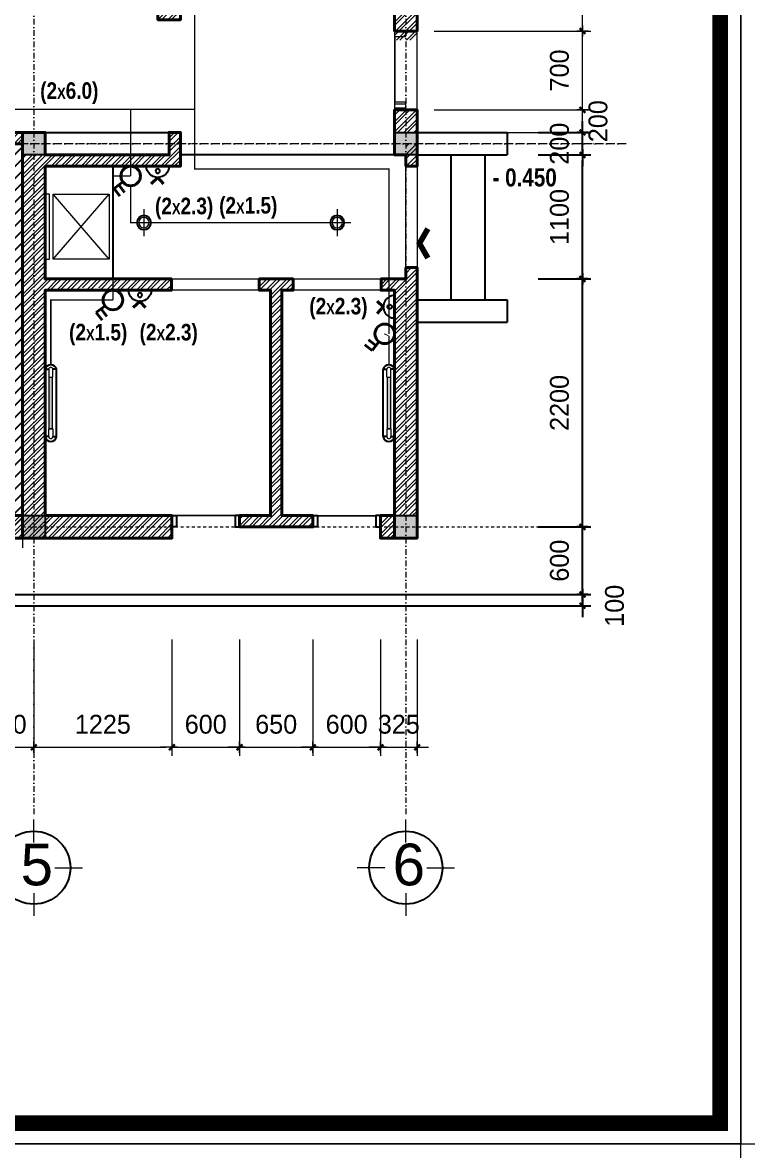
# Model space of a CAD drawing. Header units: millimetres. Extents: x 615730 to 2792744, y 139412 to 597571.
# Drawn here: x 1281942 to 1288373, y 255942 to 265949 of the extents above; entities that cross this region are included whole.
import ezdxf
from ezdxf.enums import TextEntityAlignment as Align

# ---------------------------------------------------------------- set-up
doc = ezdxf.new("R2010")
doc.units = ezdxf.units.MM
doc.header["$MEASUREMENT"] = 0
doc.header["$PDMODE"] = 34
for name, pattern in [('DASHDOT', [1, 0.5, -0.25, 0, -0.25]), ('HIDDEN2', [0.1875, 0.125, -0.0625]), ('HIDDENX2', [0.75, 0.5, -0.25])]:
    doc.linetypes.add(name, pattern=pattern)
doc.layers.get('0').update_dxf_attribs({"lineweight": 5})
for name, color, linetype, lineweight in [('0.1(9)', 9, 'Continuous', 13), ('AN_CUA', 51, 'Continuous', 15), ('HATCH', 42, 'Continuous', 5), ('KITCHEN', 4, 'Continuous', 20), ('net dut', 6, 'DASHDOT', 40), ('NETNGOAITUONG', 1, 'Continuous', 40), ('NetNho', 250, 'Continuous', 13), ('NTHAY1', 61, 'Continuous', 25), ('thay', 7, 'Continuous', 15), ('TIM TRUC', 149, 'DASHDOT', 9), ('VATDUNG', 33, 'Continuous', 13), ('VLIEU', 250, 'Continuous', 9)]:
    doc.layers.add(name, color=color, linetype=linetype, lineweight=lineweight)
for name, color, linetype in [('0TEXT', 7, 'Continuous'), ('CUA', 132, 'Continuous'), ('DEN', 7, 'Continuous'), ('H', 252, 'Continuous'), ('HACH', 250, 'Continuous'), ('NET MANH', 252, 'Continuous'), ('netthay', 3, 'Continuous'), ('TEXT', 2, 'Continuous'), ('VL', 155, 'Continuous')]:
    doc.layers.add(name, color=color, linetype=linetype)
doc.styles.add('H280', font='', dxfattribs={"height": 200})
doc.styles.add('KT OZON', font='', dxfattribs={"height": 200})
doc.styles.get("Standard").update_dxf_attribs({"font": ''})
doc.styles.add('VNI-AVO', font='vni-roms.shx')
doc.styles.get('H280').set_extended_font_data('VNI-Avo')
doc.styles.get('KT OZON').set_extended_font_data('VNI-Helve')
doc.styles.get('Standard').set_extended_font_data('VNI-Avo')
doc.dimstyles.new('1-50b', dxfattribs={"dimtxt": 167, "dimasz": 50, "dimexe": 75, "dimexo": 150, "dimgap": 120, "dimtad": 1, "dimdec": 0, "dimzin": 12, "dimtxsty": 'VNI-AVO', "dimblk": ']', "dimcen": 0, "dimdle": 50, "dimclrd": 252, "dimclre": 252, "dimclrt": 2, "dimadec": 0, "dimazin": 0, "dimtfac": 1, "dimtdec": 0, "dimtix": 1, "dimtmove": 2, "dimatfit": 0, "dimldrblk": 'OPEN90', "dimfxl": 1, "dimlwd": -1, "dimlwe": -1, "dimarcsym": 0})
pattern_1 = [(45, (600767.4207138298, -28937.11773542064), (-44.19417382415921, 44.19417382415922), []), (45, (600767.4207138298, -28905.86773542064), (-44.19417382415921, 44.19417382415922), [])]

# ---------------------------------------------------------------- blocks, each defined once
blk = doc.blocks.new('TRUC 1')
at = {"ltscale": 50}
blk.add_circle((0, -9525), 8572.5, dxfattribs=at)
at = {"layer": '0.1(9)', "ltscale": 50}
for p, q in [((0, -3572.449091676297), (0, 1781.628722136456)), ((-4942.350062641245, -9525), (-11426.90153592487, -9525)), ((4942.350062638288, -9525), (11426.90153592192, -9525)), ((0, -15477.5509083237), (0, -20831.62872213645))]:
    blk.add_line(p, q, dxfattribs=at)
at = {"layer": 'TEXT', "ltscale": 50, "style": 'H280'}
blk.add_attdef('1', text='', height=10477.5, dxfattribs=at).set_placement((-214.3125, -4891.621226299542), align=Align.CENTER)
blk = doc.blocks.new(']')
for p, q in [((1, 0), (-1, 0)), ((0, 1), (0, -1))]:
    blk.add_line(p, q)
at = {"color": 9, "const_width": 0.4}
blk.add_lwpolyline([(-0.5091168824583292, -0.5091168824583292), (0.5091168824583292, 0.5091168824583292)], dxfattribs=at)
blk = doc.blocks.new('*D2650')
at = {"layer": 'DEFPOINTS', "color": 0, "ltscale": 10, "transparency": 16777216}
for p in [(1286365.596870166, 260874.4517154529), (1286908.931885099, 260874.4517154529), (1286365.596870166, 260774.4517154529)]:
    blk.add_point(p, dxfattribs=at)
at = {"layer": 'VL', "color": 252, "ltscale": 10, "transparency": 16777216}
for p, q in [((1286908.931885099, 260924.4517154529), (1286908.931885099, 260974.4517154529)), ((1286515.596870166, 260874.4517154529), (1286983.931885099, 260874.4517154529)), ((1286908.931885099, 260774.4517154529), (1286908.931885099, 260874.4517154529)), ((1286515.596870166, 260774.4517154529), (1286983.931885099, 260774.4517154529)), ((1286908.931885099, 260724.4517154529), (1286908.931885099, 260674.4517154529))]:
    blk.add_line(p, q, dxfattribs=at)
at = {"layer": 'VL', "color": 252, "ltscale": 10, "transparency": 16777216, "xscale": 50, "yscale": 50, "zscale": 50}
for p, rotation in [((1286908.931885099, 260874.4517154529), 270), ((1286908.931885099, 260774.4517154529), 90)]:
    blk.add_blockref(']', p, dxfattribs=dict(at, rotation=rotation))
at = {"layer": 'VL', "color": 2, "ltscale": 10, "transparency": 16777216, "insert": (1287193.977546078, 260774.4517154529), "char_height": 167, "attachment_point": 5, "rotation": 90, "style": 'VNI-AVO'}
blk.add_mtext('100', dxfattribs=at)
blk = doc.blocks.new('_Open90')
at = {"color": 0, "linetype": 'ByBlock', "lineweight": -2}
for p, q in [((0, 0), (-1, 0)), ((-0.5, 0.5), (0, 0)), ((0, 0), (-0.5, -0.5))]:
    blk.add_line(p, q, dxfattribs=at)
blk = doc.blocks.new('*D2651')
at = {"layer": 'DEFPOINTS', "color": 0, "ltscale": 10, "transparency": 16777216}
for p in [(1286365.596870166, 261474.4517284107), (1286908.931885099, 261474.4517284107), (1286365.596870166, 260874.4517154529)]:
    blk.add_point(p, dxfattribs=at)
at = {"layer": 'VL', "color": 252, "ltscale": 10, "transparency": 16777216}
for p, q in [((1286908.931885099, 261524.4517284107), (1286908.931885099, 261574.4517284107)), ((1286515.596870166, 261474.4517284107), (1286983.931885099, 261474.4517284107)), ((1286908.931885099, 260874.4517154529), (1286908.931885099, 261474.4517284107)), ((1286515.596870166, 260874.4517154529), (1286983.931885099, 260874.4517154529)), ((1286908.931885099, 260824.4517154529), (1286908.931885099, 260774.4517154529))]:
    blk.add_line(p, q, dxfattribs=at)
at = {"layer": 'VL', "color": 252, "ltscale": 10, "transparency": 16777216, "xscale": 50, "yscale": 50, "zscale": 50}
for p, rotation in [((1286908.931885099, 261474.4517284107), 270), ((1286908.931885099, 260874.4517154529), 90)]:
    blk.add_blockref(']', p, dxfattribs=dict(at, rotation=rotation))
at = {"layer": 'VL', "color": 2, "ltscale": 10, "transparency": 16777216, "insert": (1286705.431885099, 261174.451721932), "char_height": 167, "attachment_point": 5, "rotation": 90, "style": 'VNI-AVO'}
blk.add_mtext('600', dxfattribs=at)
blk = doc.blocks.new('*D2652')
at = {"layer": 'DEFPOINTS', "color": 0, "ltscale": 10, "transparency": 16777216}
for p in [(1286365.596870166, 263674.4538012741), (1286908.931885099, 263674.4538012741), (1286365.596870166, 261474.4517284107)]:
    blk.add_point(p, dxfattribs=at)
at = {"layer": 'VL', "color": 252, "ltscale": 10, "transparency": 16777216}
for p, q in [((1286515.596870166, 263674.4538012741), (1286983.931885099, 263674.4538012741)), ((1286908.931885099, 261524.4517284107), (1286908.931885099, 263624.4538012741)), ((1286515.596870166, 261474.4517284107), (1286983.931885099, 261474.4517284107))]:
    blk.add_line(p, q, dxfattribs=at)
at = {"layer": 'VL', "color": 252, "ltscale": 10, "transparency": 16777216, "xscale": 50, "yscale": 50, "zscale": 50}
for p, rotation in [((1286908.931885099, 263674.4538012741), 90), ((1286908.931885099, 261474.4517284107), 270)]:
    blk.add_blockref(']', p, dxfattribs=dict(at, rotation=rotation))
at = {"layer": 'VL', "color": 2, "ltscale": 10, "transparency": 16777216, "insert": (1286705.431885099, 262574.4527648427), "char_height": 167, "attachment_point": 5, "rotation": 90, "style": 'VNI-AVO'}
blk.add_mtext('2200', dxfattribs=at)
blk = doc.blocks.new('*D2653')
at = {"layer": 'DEFPOINTS', "color": 0, "ltscale": 10, "transparency": 16777216}
for p in [(1286365.596870166, 264774.4576133572), (1286908.931885099, 264774.4576133572), (1286365.596870166, 263674.4538012741)]:
    blk.add_point(p, dxfattribs=at)
at = {"layer": 'VL', "color": 252, "ltscale": 10, "transparency": 16777216}
for p, q in [((1286515.596870166, 264774.4576133572), (1286983.931885099, 264774.4576133572)), ((1286908.931885099, 263724.4538012741), (1286908.931885099, 264724.4576133572)), ((1286515.596870166, 263674.4538012741), (1286983.931885099, 263674.4538012741))]:
    blk.add_line(p, q, dxfattribs=at)
at = {"layer": 'VL', "color": 252, "ltscale": 10, "transparency": 16777216, "xscale": 50, "yscale": 50, "zscale": 50}
for p, rotation in [((1286908.931885099, 264774.4576133572), 90), ((1286908.931885099, 263674.4538012741), 270)]:
    blk.add_blockref(']', p, dxfattribs=dict(at, rotation=rotation))
at = {"layer": 'VL', "color": 2, "ltscale": 10, "transparency": 16777216, "insert": (1286705.431885099, 264224.4557073159), "char_height": 167, "attachment_point": 5, "rotation": 90, "style": 'VNI-AVO'}
blk.add_mtext('1100', dxfattribs=at)
blk = doc.blocks.new('*D2654')
at = {"layer": 'DEFPOINTS', "color": 0, "ltscale": 10, "transparency": 16777216}
for p in [(1286365.596870166, 264974.4590068014), (1286908.931885099, 264974.4590068014), (1286365.596870166, 264774.4576133572)]:
    blk.add_point(p, dxfattribs=at)
at = {"layer": 'VL', "color": 252, "ltscale": 10, "transparency": 16777216}
for p, q in [((1286908.931885099, 265024.4590068014), (1286908.931885099, 265074.4590068014)), ((1286515.596870166, 264974.4590068014), (1286983.931885099, 264974.4590068014)), ((1286908.931885099, 264774.4576133572), (1286908.931885099, 264974.4590068014)), ((1286515.596870166, 264774.4576133572), (1286983.931885099, 264774.4576133572)), ((1286908.931885099, 264724.4576133572), (1286908.931885099, 264674.4576133572))]:
    blk.add_line(p, q, dxfattribs=at)
at = {"layer": 'VL', "color": 252, "ltscale": 10, "transparency": 16777216, "xscale": 50, "yscale": 50, "zscale": 50}
for p, rotation in [((1286908.931885099, 264974.4590068014), 270), ((1286908.931885099, 264774.4576133572), 90)]:
    blk.add_blockref(']', p, dxfattribs=dict(at, rotation=rotation))
at = {"layer": 'VL', "color": 2, "ltscale": 10, "transparency": 16777216, "insert": (1286705.431885099, 264874.4583100795), "char_height": 167, "attachment_point": 5, "rotation": 90, "style": 'VNI-AVO'}
blk.add_mtext('200', dxfattribs=at)
blk = doc.blocks.new('*D2569')
at = {"layer": 'DEFPOINTS', "color": 0, "ltscale": 10, "transparency": 16777216}
for p in [(1281542.322833295, 260624.4494727748), (1282042.323993164, 260624.4494727748), (1282042.323993164, 259518.6567989746)]:
    blk.add_point(p, dxfattribs=at)
at = {"layer": 'VLIEU', "color": 252, "ltscale": 10, "transparency": 16777216}
for p, q in [((1281542.322833295, 260474.4494727748), (1281542.322833295, 259443.6567989746)), ((1282042.323993164, 260474.4494727748), (1282042.323993164, 259443.6567989746)), ((1281492.322833295, 259518.6567989746), (1281442.322833295, 259518.6567989746)), ((1281542.322833295, 259518.6567989746), (1282042.323993164, 259518.6567989746)), ((1282092.323993164, 259518.6567989746), (1282142.323993164, 259518.6567989746))]:
    blk.add_line(p, q, dxfattribs=at)
at = {"layer": 'VLIEU', "color": 252, "ltscale": 10, "transparency": 16777216, "xscale": 50, "yscale": 50, "zscale": 50}
blk.add_blockref(']', (1281542.322833295, 259518.6567989746), dxfattribs=at)
at = {"layer": 'VLIEU', "color": 252, "ltscale": 10, "transparency": 16777216, "xscale": 50, "yscale": 50, "zscale": 50, "rotation": 180}
blk.add_blockref(']', (1282042.323993164, 259518.6567989746), dxfattribs=at)
at = {"layer": 'VLIEU', "color": 2, "ltscale": 10, "transparency": 16777216, "insert": (1281792.323413229, 259722.1567989746), "char_height": 167, "attachment_point": 5, "style": 'VNI-AVO'}
blk.add_mtext('500', dxfattribs=at)
blk = doc.blocks.new('*D2570')
at = {"layer": 'DEFPOINTS', "color": 0, "ltscale": 10, "transparency": 16777216}
for p in [(1282042.323993164, 260624.4494727748), (1283267.324620513, 260624.4494727748), (1283267.324620513, 259518.6567989746)]:
    blk.add_point(p, dxfattribs=at)
at = {"layer": 'VLIEU', "color": 252, "ltscale": 10, "transparency": 16777216}
for p, q in [((1282042.323993164, 260474.4494727748), (1282042.323993164, 259443.6567989746)), ((1283267.324620513, 260474.4494727748), (1283267.324620513, 259443.6567989746)), ((1282092.323993164, 259518.6567989746), (1283217.324620513, 259518.6567989746))]:
    blk.add_line(p, q, dxfattribs=at)
at = {"layer": 'VLIEU', "color": 252, "ltscale": 10, "transparency": 16777216, "xscale": 50, "yscale": 50, "zscale": 50, "rotation": 180}
blk.add_blockref(']', (1282042.323993164, 259518.6567989746), dxfattribs=at)
at = {"layer": 'VLIEU', "color": 252, "ltscale": 10, "transparency": 16777216, "xscale": 50, "yscale": 50, "zscale": 50}
blk.add_blockref(']', (1283267.324620513, 259518.6567989746), dxfattribs=at)
at = {"layer": 'VLIEU', "color": 2, "ltscale": 10, "transparency": 16777216, "insert": (1282654.824306838, 259722.1567989746), "char_height": 167, "attachment_point": 5, "style": 'VNI-AVO'}
blk.add_mtext('1225', dxfattribs=at)
blk = doc.blocks.new('*D2571')
at = {"layer": 'DEFPOINTS', "color": 0, "ltscale": 10, "transparency": 16777216}
for p in [(1283267.324620513, 260624.4494727748), (1283867.32333779, 260624.4494727748), (1283867.32333779, 259518.6567989746)]:
    blk.add_point(p, dxfattribs=at)
at = {"layer": 'VLIEU', "color": 252, "ltscale": 10, "transparency": 16777216}
for p, q in [((1283267.324620513, 260474.4494727748), (1283267.324620513, 259443.6567989746)), ((1283867.32333779, 260474.4494727748), (1283867.32333779, 259443.6567989746)), ((1283217.324620513, 259518.6567989746), (1283167.324620513, 259518.6567989746)), ((1283267.324620513, 259518.6567989746), (1283867.32333779, 259518.6567989746)), ((1283917.32333779, 259518.6567989746), (1283967.32333779, 259518.6567989746))]:
    blk.add_line(p, q, dxfattribs=at)
at = {"layer": 'VLIEU', "color": 252, "ltscale": 10, "transparency": 16777216, "xscale": 50, "yscale": 50, "zscale": 50}
blk.add_blockref(']', (1283267.324620513, 259518.6567989746), dxfattribs=at)
at = {"layer": 'VLIEU', "color": 252, "ltscale": 10, "transparency": 16777216, "xscale": 50, "yscale": 50, "zscale": 50, "rotation": 180}
blk.add_blockref(']', (1283867.32333779, 259518.6567989746), dxfattribs=at)
at = {"layer": 'VLIEU', "color": 2, "ltscale": 10, "transparency": 16777216, "insert": (1283567.323979151, 259722.1567989746), "char_height": 167, "attachment_point": 5, "style": 'VNI-AVO'}
blk.add_mtext('600', dxfattribs=at)
blk = doc.blocks.new('*D2572')
at = {"layer": 'DEFPOINTS', "color": 0, "ltscale": 10, "transparency": 16777216}
for p in [(1283867.32333779, 260624.4494727748), (1284517.324467141, 260624.4494727748), (1284517.324467141, 259518.6567989746)]:
    blk.add_point(p, dxfattribs=at)
at = {"layer": 'VLIEU', "color": 252, "ltscale": 10, "transparency": 16777216}
for p, q in [((1283867.32333779, 260474.4494727748), (1283867.32333779, 259443.6567989746)), ((1284517.324467141, 260474.4494727748), (1284517.324467141, 259443.6567989746)), ((1283817.32333779, 259518.6567989746), (1283767.32333779, 259518.6567989746)), ((1283867.32333779, 259518.6567989746), (1284517.324467141, 259518.6567989746)), ((1284567.324467141, 259518.6567989746), (1284617.324467141, 259518.6567989746))]:
    blk.add_line(p, q, dxfattribs=at)
at = {"layer": 'VLIEU', "color": 252, "ltscale": 10, "transparency": 16777216, "xscale": 50, "yscale": 50, "zscale": 50}
blk.add_blockref(']', (1283867.32333779, 259518.6567989746), dxfattribs=at)
at = {"layer": 'VLIEU', "color": 252, "ltscale": 10, "transparency": 16777216, "xscale": 50, "yscale": 50, "zscale": 50, "rotation": 180}
blk.add_blockref(']', (1284517.324467141, 259518.6567989746), dxfattribs=at)
at = {"layer": 'VLIEU', "color": 2, "ltscale": 10, "transparency": 16777216, "insert": (1284192.323902465, 259722.1567989746), "char_height": 167, "attachment_point": 5, "style": 'VNI-AVO'}
blk.add_mtext('650', dxfattribs=at)
blk = doc.blocks.new('*D2573')
at = {"layer": 'DEFPOINTS', "color": 0, "ltscale": 10, "transparency": 16777216}
for p in [(1284517.324467141, 260624.4494727748), (1285117.324467141, 260624.4494727748), (1285117.324467141, 259518.6567989746)]:
    blk.add_point(p, dxfattribs=at)
at = {"layer": 'VLIEU', "color": 252, "ltscale": 10, "transparency": 16777216}
for p, q in [((1284517.324467141, 260474.4494727748), (1284517.324467141, 259443.6567989746)), ((1285117.324467141, 260474.4494727748), (1285117.324467141, 259443.6567989746)), ((1284467.324467141, 259518.6567989746), (1284417.324467141, 259518.6567989746)), ((1284517.324467141, 259518.6567989746), (1285117.324467141, 259518.6567989746)), ((1285167.324467141, 259518.6567989746), (1285217.324467141, 259518.6567989746))]:
    blk.add_line(p, q, dxfattribs=at)
at = {"layer": 'VLIEU', "color": 252, "ltscale": 10, "transparency": 16777216, "xscale": 50, "yscale": 50, "zscale": 50}
blk.add_blockref(']', (1284517.324467141, 259518.6567989746), dxfattribs=at)
at = {"layer": 'VLIEU', "color": 252, "ltscale": 10, "transparency": 16777216, "xscale": 50, "yscale": 50, "zscale": 50, "rotation": 180}
blk.add_blockref(']', (1285117.324467141, 259518.6567989746), dxfattribs=at)
at = {"layer": 'VLIEU', "color": 2, "ltscale": 10, "transparency": 16777216, "insert": (1284817.324467141, 259722.1567989746), "char_height": 167, "attachment_point": 5, "style": 'VNI-AVO'}
blk.add_mtext('600', dxfattribs=at)
blk = doc.blocks.new('*D2574')
at = {"layer": 'DEFPOINTS', "color": 0, "ltscale": 10, "transparency": 16777216}
for p in [(1285117.324467141, 260624.4494727748), (1285442.32432769, 260624.4494727748), (1285442.32432769, 259518.6567989746)]:
    blk.add_point(p, dxfattribs=at)
at = {"layer": 'VLIEU', "color": 252, "ltscale": 10, "transparency": 16777216}
for p, q in [((1285117.324467141, 260474.4494727748), (1285117.324467141, 259443.6567989746)), ((1285442.32432769, 260474.4494727748), (1285442.32432769, 259443.6567989746)), ((1285067.324467141, 259518.6567989746), (1285017.324467141, 259518.6567989746)), ((1285117.324467141, 259518.6567989746), (1285442.32432769, 259518.6567989746)), ((1285492.32432769, 259518.6567989746), (1285542.32432769, 259518.6567989746))]:
    blk.add_line(p, q, dxfattribs=at)
at = {"layer": 'VLIEU', "color": 252, "ltscale": 10, "transparency": 16777216, "xscale": 50, "yscale": 50, "zscale": 50}
blk.add_blockref(']', (1285117.324467141, 259518.6567989746), dxfattribs=at)
at = {"layer": 'VLIEU', "color": 252, "ltscale": 10, "transparency": 16777216, "xscale": 50, "yscale": 50, "zscale": 50, "rotation": 180}
blk.add_blockref(']', (1285442.32432769, 259518.6567989746), dxfattribs=at)
at = {"layer": 'VLIEU', "color": 2, "ltscale": 10, "transparency": 16777216, "insert": (1285279.824397415, 259722.1567989746), "char_height": 167, "attachment_point": 5, "style": 'VNI-AVO'}
blk.add_mtext('325', dxfattribs=at)
blk = doc.blocks.new('*D2575')
at = {"layer": 'DEFPOINTS', "color": 0, "ltscale": 10, "transparency": 16777216}
for p in [(1285442.325109072, 265174.1102556797), (1286908.931885099, 265174.1102556797), (1285442.325109073, 264974.4590068014)]:
    blk.add_point(p, dxfattribs=at)
at = {"layer": 'VLIEU', "color": 252, "ltscale": 10, "transparency": 16777216}
for p, q in [((1286908.931885099, 265224.1102556797), (1286908.931885099, 265274.1102556797)), ((1285592.325109072, 265174.1102556797), (1286983.931885099, 265174.1102556797)), ((1286908.931885099, 264974.4590068014), (1286908.931885099, 265174.1102556797)), ((1285592.325109073, 264974.4590068014), (1286983.931885099, 264974.4590068014)), ((1286908.931885099, 264924.4590068014), (1286908.931885099, 264874.4590068014))]:
    blk.add_line(p, q, dxfattribs=at)
at = {"layer": 'VLIEU', "color": 252, "ltscale": 10, "transparency": 16777216, "xscale": 50, "yscale": 50, "zscale": 50}
for p, rotation in [((1286908.931885099, 265174.1102556797), 270), ((1286908.931885099, 264974.4590068014), 90)]:
    blk.add_blockref(']', p, dxfattribs=dict(at, rotation=rotation))
at = {"layer": 'VLIEU', "color": 2, "ltscale": 10, "transparency": 16777216, "insert": (1287047.51865028, 265074.2846312406), "char_height": 167, "attachment_point": 5, "rotation": 90, "style": 'VNI-AVO'}
blk.add_mtext('200', dxfattribs=at)
blk = doc.blocks.new('*D2576')
at = {"layer": 'DEFPOINTS', "color": 0, "ltscale": 10, "transparency": 16777216}
for p in [(1285442.325116074, 265874.1110165652), (1286908.931885099, 265874.1110165652), (1285442.325109072, 265174.1102556797)]:
    blk.add_point(p, dxfattribs=at)
at = {"layer": 'VLIEU', "color": 252, "ltscale": 10, "transparency": 16777216}
for p, q in [((1285592.325116074, 265874.1110165652), (1286983.931885099, 265874.1110165652)), ((1286908.931885099, 265224.1102556797), (1286908.931885099, 265824.1110165652)), ((1285592.325109072, 265174.1102556797), (1286983.931885099, 265174.1102556797))]:
    blk.add_line(p, q, dxfattribs=at)
at = {"layer": 'VLIEU', "color": 252, "ltscale": 10, "transparency": 16777216, "xscale": 50, "yscale": 50, "zscale": 50}
for p, rotation in [((1286908.931885099, 265874.1110165652), 90), ((1286908.931885099, 265174.1102556797), 270)]:
    blk.add_blockref(']', p, dxfattribs=dict(at, rotation=rotation))
at = {"layer": 'VLIEU', "color": 2, "ltscale": 10, "transparency": 16777216, "insert": (1286705.431885099, 265524.1106361227), "char_height": 167, "attachment_point": 5, "rotation": 90, "style": 'VNI-AVO'}
blk.add_mtext('700', dxfattribs=at)
blk = doc.blocks.new('*D2577')
at = {"layer": 'DEFPOINTS', "color": 0, "ltscale": 10, "transparency": 16777216}
for p in [(1285442.325116074, 266674.4571016637), (1286908.931885099, 266674.4571016637), (1285442.325116074, 265874.1110165652)]:
    blk.add_point(p, dxfattribs=at)
at = {"layer": 'VLIEU', "color": 252, "ltscale": 10, "transparency": 16777216}
for p, q in [((1285592.325116074, 266674.4571016637), (1286983.931885099, 266674.4571016637)), ((1286908.931885099, 265924.1110165652), (1286908.931885099, 266624.4571016637)), ((1285592.325116074, 265874.1110165652), (1286983.931885099, 265874.1110165652))]:
    blk.add_line(p, q, dxfattribs=at)
at = {"layer": 'VLIEU', "color": 252, "ltscale": 10, "transparency": 16777216, "xscale": 50, "yscale": 50, "zscale": 50}
for p, rotation in [((1286908.931885099, 266674.4571016637), 90), ((1286908.931885099, 265874.1110165652), 270)]:
    blk.add_blockref(']', p, dxfattribs=dict(at, rotation=rotation))
at = {"layer": 'VLIEU', "color": 2, "ltscale": 10, "transparency": 16777216, "insert": (1286705.431885099, 266274.2840591147), "char_height": 167, "attachment_point": 5, "rotation": 90, "style": 'VNI-AVO'}
blk.add_mtext('800', dxfattribs=at)
blk = doc.blocks.new('DEN')
at = {"layer": 'NetNho', "ltscale": 10}
for points in [[(-66943.95969400182, -95340.650580844), (-66943.95969400182, -95099.75696529853)], [(-66823.51288622897, -95220.20377307126), (-67064.40650177468, -95220.20377307126)]]:
    blk.add_lwpolyline(points, dxfattribs=at)
at = {"layer": 'NetNho', "color": 2, "ltscale": 10}
blk.add_circle((-66943.95969400182, -95221.68945360542), 65.65443551982753, dxfattribs=at)
at = {"layer": 'NetNho', "ltscale": 10}
blk.add_circle((-66943.95969400182, -95221.68945360542), 60, dxfattribs=at)
at = {"layer": 'NetNho', "color": 1, "ltscale": 10}
blk.add_circle((-66943.95969400182, -95221.68945360542), 46.70805743150413, dxfattribs=at)
blk = doc.blocks.new('S-3G')
for p, q in [((0, 2.710970781336059), (0, 1.740377244001124)), ((0, 2.710970781336059), (0.8377340251099668, 2.710970781336059)), ((0, 2.175470648639006), (0.8377340251099668, 2.175470648639006))]:
    blk.add_line(p, q)
blk.add_circle((0, 0.8701886220078308), 0.8701886220017825)
blk = doc.blocks.new('WLH')
at = {"layer": 'DEN'}
blk.add_line((0, -257.6493051444886), (0, 257.6493051444886), dxfattribs=at)
at = {"layer": 'DEN', "color": 1}
blk.add_circle((86.60982068312296, 0.07430058420686692), 38.95939540952531, dxfattribs=at)
at = {"layer": 'DEN'}
blk.add_arc((0, 0), 200, 270, 90, dxfattribs=at)
blk = doc.blocks.new('dfdfdf')
at = {"layer": 'NETNGOAITUONG', "ltscale": 100}
blk.add_lwpolyline([(-110278.1772294897, 93063.85430938976), (-110337.1474368324, 93118.73547242551), (-110387.6772294897, 93063.85430938978)], dxfattribs=at)
at = {"layer": 'NETNGOAITUONG', "ltscale": 100, "xscale": 0.5, "yscale": 0.5, "zscale": 0.5, "rotation": 270}
blk.add_blockref('WLH', (-110337.1474368324, 93218.73547242551), dxfattribs=at)

msp = doc.modelspace()

# ---------------------------------------------------------------- hatches: boundary and pattern name
at = {"layer": 'HACH', "ltscale": 10}
h = msp.add_hatch(dxfattribs=at)
h.set_pattern_fill('ANSI31', color=256, scale=600, style=0)
h.set_pattern_definition([(45, (599203.6724004097, 2341.638385493308), (-53.03300858899106, 53.03300858899107), [])])
h.paths.add_polyline_path([(1279342.493680535, 264074.4517154527), (1281142.322833295, 264074.4517154527), (1281142.322833295, 262274.451715453), (1279342.493680535, 262274.451715453)], flags=16)
h.paths.add_polyline_path([(1278542.493680535, 264874.4517154527), (1281942.322833295, 264874.4517154527), (1281942.322833295, 261474.451715453), (1278542.493680535, 261474.451715453)])
at = {"layer": 'NET MANH'}
h = msp.add_hatch(color=5, dxfattribs=at)
h.set_gradient(color1=(0, 0, 255), one_color=1, tint=1, name='CYLINDER')
h.paths.add_polyline_path([(1282179.775493492, 262803.2541175274), (1282179.775493492, 262345.6541175275), (1282206.175493492, 262345.6541175275), (1282206.175493492, 262803.2541175274)])
h = msp.add_hatch(color=5, dxfattribs=at)
h.set_gradient(color1=(0, 0, 255), one_color=1, tint=1, name='CYLINDER')
h.paths.add_polyline_path([(1285178.47335847, 262803.254146117), (1285178.47335847, 262345.6541461172), (1285204.873358469, 262345.6541461172), (1285204.873358469, 262803.254146117)])
at = {"layer": 'VLIEU', "ltscale": 10}
h = msp.add_hatch(dxfattribs=at)
h.set_pattern_fill('STEEL', color=256, scale=500, style=0)
h.set_pattern_definition(pattern_1)
h.paths.add_polyline_path([(1285442.325016003, 266674.4571016638), (1285242.325016002, 266674.4571016637), (1285242.325039921, 266558.8048697383), (1283241.899776028, 266558.8047451361), (1283241.899776028, 266074.4565508556), (1283142.319854836, 266074.4564080733), (1283142.319854836, 265974.4564080734), (1283341.899776027, 265974.4568711377), (1283341.899776027, 266458.8047492878), (1285242.325011751, 266458.8048250642), (1285242.325109073, 265793.1112660389), (1285342.325109073, 265793.1112660389), (1285442.325169117, 265793.111266039), (1285442.325016003, 266458.8048396342)])
h = msp.add_hatch(dxfattribs=at)
h.set_pattern_fill('STEEL', color=256, scale=500, style=0)
h.set_pattern_definition(pattern_1)
h.paths.add_polyline_path([(1285442.323699527, 265174.1110165656), (1285342.324305762, 265174.1110165656), (1285342.324305762, 264974.4590068015), (1285442.323699527, 264974.4590068014)])
h.paths.add_polyline_path([(1285342.324305762, 265174.1110165656), (1285242.325109073, 265174.1110165656), (1285242.325109073, 264974.4590068015), (1285342.324305762, 264974.4590068015)])
h = msp.add_hatch(dxfattribs=at)
h.set_pattern_fill('STEEL', color=256, scale=500, style=0)
h.set_pattern_definition(pattern_1)
h.paths.add_polyline_path([(1281942.322839754, 264974.457712226), (1279642.489324029, 264974.4579535773), (1279642.489324029, 264874.457852911), (1281942.322839754, 264874.4580482074)])
h.paths.add_polyline_path([(1282142.323943459, 264674.4580465404), (1283341.899776028, 264674.4581166475), (1283341.899776027, 264974.4576912373), (1283241.899776027, 264974.4576912374), (1283241.899776027, 264774.4581105223), (1282142.322839754, 264774.4580465403), (1282142.322839754, 264774.4576154775), (1281942.324111812, 264774.4576154775), (1281942.324540705, 261574.4541719274), (1281542.322819139, 261574.4415132835), (1281542.322833295, 261374.4412865999), (1283267.324620513, 261374.4538087695), (1283267.324620513, 261574.4538087694), (1282342.324391811, 261574.4538087693), (1282142.324364639, 261574.4538087693), (1282142.324092911, 263574.453808766), (1282445.026598096, 263574.453808766, -0.8409896628033793), (1282494.286106495, 263574.453808766), (1282595.026598096, 263574.4538087661, -0.8409896628033793), (1282644.286106495, 263574.4538087661), (1282745.026598096, 263574.4538087661, -0.8409896628033793), (1282794.286106495, 263574.4538087661), (1283262.324543827, 263574.4538087663), (1283262.324543827, 263674.4538087663), (1282142.324569545, 263674.4538256734), (1282142.324459841, 263849.6779680045), (1282142.324056807, 263849.6779680046), (1282142.324056807, 264425.6779680045), (1282142.324099216, 264425.6779680045)])
h = msp.add_hatch(dxfattribs=at)
h.set_pattern_fill('STEEL', color=256, scale=600, style=0)
h.set_pattern_definition([(45, (689185.0232006524, 17222.65215441381), (-53.03300858899106, 53.03300858899107), []), (45, (689185.0232006524, 17260.15215441381), (-53.03300858899106, 53.03300858899107), [])])
h.paths.add_polyline_path([(1285442.324770928, 264874.4522830172), (1285342.324304723, 264874.4522830171), (1285342.324304723, 264674.448717595), (1285442.324770928, 264674.448717595)])
h = msp.add_hatch(dxfattribs=at)
h.set_pattern_fill('STEEL', color=256, scale=500, style=0)
h.set_pattern_definition(pattern_1)
h.paths.add_polyline_path([(1284242.324543827, 262875.4538087667), (1284242.324543827, 263574.4538087664), (1284342.324543827, 263574.4538087664), (1284342.324543827, 263674.4538087663), (1284142.324543827, 263674.4538087663), (1284042.324543827, 263674.4538087663), (1284042.324543827, 263574.453808766), (1284142.324543827, 263574.453808766), (1284142.324543827, 261574.4538087696), (1283867.32333779, 261574.4538087696), (1283867.32333779, 261474.4538102569), (1284517.324467141, 261474.4538118681), (1284517.324467141, 261574.4538087695), (1284242.324543827, 261574.4538087695), (1284242.324543827, 262419.0062647507), (1284241.962625475, 262419.0062647507), (1284241.962625475, 262483.7817501301), (1284242.324543827, 262483.7817501301), (1284242.324543827, 262527.3352575076), (1284241.962625475, 262527.3352575077), (1284241.962625475, 262560.8183025344), (1284230.973306915, 262560.8183025344), (1284230.973306915, 262580.9713126863), (1284241.962625475, 262580.9713126864), (1284241.962625475, 262614.4543577131), (1284242.324543827, 262614.4543577131), (1284242.324543827, 262677.3352575077), (1284241.962625475, 262677.3352575077), (1284241.962625475, 262710.8183025344), (1284230.973306915, 262710.8183025344), (1284230.973306915, 262730.9713126863), (1284241.962625475, 262730.9713126863), (1284241.962625475, 262764.4543577131), (1284242.324543827, 262764.4543577131)])
h.paths.add_polyline_path([(1285442.324304808, 263774.4538256735), (1285342.324304808, 263774.4538256735), (1285342.324305762, 263674.4538012741), (1285122.324543827, 263674.4538087663), (1285122.324543827, 263574.4538069749), (1285242.324306715, 263574.4538052995), (1285242.324325783, 261574.4538186286), (1285442.324325783, 261574.4538186286)])
h = msp.add_hatch(dxfattribs=at)
h.set_pattern_fill('STEEL', color=256, scale=500, style=0)
h.set_pattern_definition(pattern_1)
h.paths.add_polyline_path([(1283267.324620513, 261574.4538087694), (1282681.471333291, 261574.4538087694), (1282681.471333291, 261571.6338293399), (1282661.318323139, 261571.63382934), (1282661.318323139, 261574.4538087694), (1282531.471333291, 261574.4538087693), (1282531.471333291, 261571.6338293399), (1282511.318323139, 261571.63382934), (1282511.318323139, 261574.4538087694), (1282342.324391811, 261574.4538087693), (1282142.322833295, 261574.4538087693), (1282142.322833295, 261374.4456421327), (1283267.324620513, 261374.4538087695)])
h.paths.add_polyline_path([(1281942.322833295, 261574.4541718734), (1281542.322819139, 261574.4415132835), (1281542.322826004, 261477.4489336313), (1281542.322833295, 261477.4489336312), (1281542.322833295, 261374.4412865999), (1281942.322833295, 261374.4441902884)])
h = msp.add_hatch(dxfattribs=at)
h.set_pattern_fill('STEEL', color=256, scale=500, style=0)
h.set_pattern_definition(pattern_1)
h.paths.add_polyline_path([(1285242.323628011, 261574.4538198204), (1285117.324467141, 261574.4538186286), (1285117.324467141, 261374.4538186286), (1285242.323628012, 261374.4538186286)])

# ---------------------------------------------------------------- linework, layer by layer
at = {"layer": 'AN_CUA'}
for p, q in [((1285242.325109073, 265824.1112660389), (1285242.325109073, 265243.1112660391)), ((1285243.325109073, 265824.1112660389), (1285243.325109073, 265243.1112660391))]:
    msp.add_line(p, q, dxfattribs=at)
at = {"layer": 'AN_CUA', "ltscale": 2}
for p, q in [((1283827.322364298, 261574.4642376176), (1283307.32251767, 261574.4538212607)), ((1283827.3223843293, 261573.4642376178), (1283307.3225377013, 261573.4538212609)), ((1284557.326723356, 261574.4642474768), (1285077.326569984, 261574.4538311199)), ((1284557.3267033247, 261573.464247477), (1285077.3265499526, 261573.4538311201))]:
    msp.add_line(p, q, dxfattribs=at)
at = {"layer": 'AN_CUA', "color": 3}
for points in [[(1285342.325109073, 265874.1112660389), (1285242.325109073, 265874.1112660389), (1285242.325109073, 265824.1112660389), (1285342.325109073, 265824.1112660389)], [(1285342.325109073, 265243.1112660391), (1285242.325109073, 265243.1112660391), (1285242.325109073, 265193.1112660391), (1285342.325109073, 265193.1112660391)], [(1285342.325109073, 265224.1112660391), (1285242.325109073, 265224.1112660391), (1285242.325109073, 265174.1112660391), (1285342.325109073, 265174.1112660391)]]:
    msp.add_lwpolyline(points, close=True, dxfattribs=at)
at = {"layer": 'CUA', "color": 3}
for points in [[(1283267.324620513, 261574.4538087694), (1283307.324620513, 261574.4538087694), (1283307.324620513, 261474.4538087694), (1283267.324620513, 261474.4538087694)], [(1283867.32333779, 261574.4642376224), (1283827.32333779, 261574.4642376224), (1283827.32333779, 261474.4642376224), (1283867.32333779, 261474.4642376224)], [(1284517.325749864, 261574.4642474816), (1284557.325749864, 261574.4642474816), (1284557.325749864, 261474.4642474816), (1284517.325749864, 261474.4642474816)], [(1285117.324467141, 261574.4538186286), (1285077.324467141, 261574.4538186286), (1285077.324467141, 261474.4538186286), (1285117.324467141, 261474.4538186286)]]:
    msp.add_lwpolyline(points, close=True, dxfattribs=at)
at = {"layer": 'H', "const_width": 138.24}
msp.add_lwpolyline([(1261127.758095893, 256183.5099824952), (1288130.638095893, 256183.5099824952), (1288130.638095893, 275168.4699824952), (1261127.758095893, 275168.4699824952)], close=True, dxfattribs=at)
at = {"layer": 'HATCH'}
for p, q in [((1285442.325109073, 265174.1110165656), (1285442.325169117, 265874.111266039)), ((1285442.325109073, 265193.1110165656), (1285442.325116074, 265874.1110165652))]:
    msp.add_line(p, q, dxfattribs=at)
at = {"layer": 'KITCHEN'}
for p, q in [((1282175.375493492, 262873.6541175273), (1282175.375493492, 262803.2541175274)), ((1282175.375493492, 262803.2541175274), (1282210.575493492, 262803.2541175274)), ((1282210.575493492, 262803.2541175274), (1282210.575493492, 262873.6541175273)), ((1285174.07335847, 262803.254146117), (1285209.27335847, 262803.254146117)), ((1285174.286665158, 262803.254146117), (1285174.286665158, 262873.6541461169)), ((1285209.27335847, 262803.254146117), (1285209.27335847, 262873.6541461169)), ((1282175.375493492, 262275.2541175274), (1282175.375493492, 262345.6541175273)), ((1282175.375493492, 262345.6541175273), (1282210.575493492, 262345.6541175273)), ((1282210.575493492, 262345.6541175273), (1282210.575493492, 262275.2541175274)), ((1285174.07335847, 262345.6541461169), (1285209.27335847, 262345.6541461169)), ((1285174.286665158, 262345.6541461169), (1285174.286665158, 262275.254146117)), ((1285209.27335847, 262345.6541461169), (1285209.27335847, 262275.254146117))]:
    msp.add_line(p, q, dxfattribs=at)
for points in [[(1282206.175493492, 262803.2541175274), (1282206.175493492, 262345.6541175273), (1282179.775493492, 262345.6541175273), (1282179.775493492, 262803.2541175274)], [(1285204.873358469, 262803.254146117), (1285204.873358469, 262345.6541461169), (1285178.47335847, 262345.6541461169), (1285178.47335847, 262803.254146117)]]:
    msp.add_lwpolyline(points, close=True, dxfattribs=at)
for centre, start, end in [((1282192.975493492, 262873.6541175273), 0, 180), ((1285191.67335847, 262873.6541461169), 0, 180), ((1282192.975493492, 262275.2541175274), 180, 0), ((1285191.67335847, 262275.254146117), 180, 0)]:
    msp.add_arc(centre, 17.6, start, end, dxfattribs=at)
at = {"layer": 'net dut', "linetype": 'HIDDEN2', "ltscale": 400, "const_width": 12.13065270116203}
for points in [[(1282901.073309219, 264587.323813631), (1282901.073309219, 265178.1167019672), (1272986.215779829, 265178.1167019672), (1272986.21577983, 268766.8269347679), (1270257.651039656, 268766.8269347706)], [(1283156.803514673, 266472.3590191025), (1283156.803514673, 266364.7834813719), (1283469.706859882, 266364.7834813719), (1283469.706859882, 265178.1167019672), (1282901.073309219, 265178.1167019672)], [(1285191.673357964, 263187.2449690219), (1285191.673357964, 264650.3944772064), (1283469.706859882, 264650.3944772065), (1283469.706859882, 265178.1167019672)], [(1282743.764505681, 263487.3195123204), (1282743.764505681, 264587.323813631), (1282901.073309219, 264587.323813631)], [(1284733.388042117, 264174.4559490201), (1283019.054045963, 264174.4559490201), (1282901.073309219, 264174.45594902), (1282901.073309219, 264500.0529089974)], [(1282743.764505681, 263487.3195123204), (1282192.975493492, 263487.3195123206), (1282192.975493492, 262911.1515455062)], [(1285191.673357965, 262911.1515740958), (1285191.673357964, 263187.2449690219), (1285151.593898264, 263187.2449690218)]]:
    msp.add_lwpolyline(points, dxfattribs=at)
at = {"layer": 'NET MANH'}
for points in [[(1281942.322839754, 264974.4576154775), (1282142.322839754, 264974.4576154775), (1282142.322839754, 264774.4576154775), (1281942.322839754, 264774.4576154775)], [(1285242.323699527, 264974.4589310416), (1285442.323699527, 264974.4589310416), (1285442.323699527, 264774.4589310416), (1285242.323699527, 264774.4589310416)], [(1281942.322833295, 261574.4539003756), (1282142.322833295, 261574.4539003756), (1282142.322833295, 261374.4539003756), (1281942.322833295, 261374.4539003756)], [(1285242.323628011, 261574.4538186286), (1285442.323628011, 261574.4538186286), (1285442.323628011, 261374.4538186286), (1285242.323628011, 261374.4538186286)]]:
    msp.add_lwpolyline(points, close=True, dxfattribs=at)
for points in [[(1282175.375493492, 262275.2541175274), (1282142.324535713, 262275.2541175274), (1282142.324535712, 262873.6541175273), (1282175.375493492, 262873.6541175273)], [(1282210.575493492, 262275.2541175274), (1282243.626451271, 262275.2541175274), (1282243.626451271, 262873.6541175273), (1282210.575493492, 262873.6541175273)], [(1285174.286665158, 262275.254146117), (1285141.235707378, 262275.254146117), (1285141.235707378, 262873.6541461169), (1285174.286665158, 262873.6541461169)], [(1285209.27335847, 262275.254146117), (1285242.324316249, 262275.254146117), (1285242.324316249, 262873.6541461169), (1285209.27335847, 262873.6541461169)]]:
    msp.add_lwpolyline(points, dxfattribs=at)
for centre, radius, start, end in [((1282192.975493492, 262858.1935582113), 52.9579872948534, 16.97414184005003, 163.0258581599499), ((1285191.67335847, 262858.1935868009), 52.9579872948534, 16.97414184005003, 163.0258581599499), ((1282192.975493492, 262283.9045951116), 51.3843389214032, 189.6918125857008, 350.3081874142992), ((1285191.67335847, 262283.9046237012), 51.3843389214032, 189.6918125857008, 350.3081874142992)]:
    msp.add_arc(centre, radius, start, end, dxfattribs=at)
for points in [[(1281942.322839754, 264774.4576154775), (1282142.322839754, 264774.4576154775), (1281942.322839754, 264974.4576154775), (1282142.322839754, 264974.4576154775)], [(1285242.323699527, 264774.4589310416), (1285442.323699527, 264774.4589310416), (1285242.323699527, 264974.4589310416), (1285442.323699527, 264974.4589310416)], [(1281942.322833295, 261374.4539003756), (1282142.322833295, 261374.4539003756), (1281942.322833295, 261574.4539003756), (1282142.322833295, 261574.4539003756)], [(1285242.323628011, 261374.4538186286), (1285442.323628011, 261374.4538186286), (1285242.323628011, 261574.4538186286), (1285442.323628011, 261574.4538186286)]]:
    msp.add_solid(points, dxfattribs=at)
at = {"layer": 'NETNGOAITUONG'}
for p, q in [((1281942.322839754, 264974.4576154775), (1281942.322839754, 264774.4576154774)), ((1285242.323699527, 264974.4589310416), (1285242.323699527, 264774.4589310415)), ((1282142.324092911, 263574.4537983656), (1282142.324364639, 261574.453821727)), ((1281942.322833295, 261574.4539003756), (1281942.322833295, 261374.4539003755)), ((1283267.324620513, 261574.4538087694), (1283267.324620513, 261474.4538087694)), ((1285242.323628011, 261574.4538186286), (1285242.323628011, 261374.4538186285))]:
    msp.add_line(p, q, dxfattribs=at)
for points in [[(1285442.325016003, 266458.8048396342), (1285442.325169117, 265874.111266039), (1285242.325109073, 265874.1112660389), (1285242.325011751, 266458.8048250642), (1283341.899776027, 266458.8047492878), (1283341.899776027, 265974.4568711377), (1283142.319854836, 265974.4564080734), (1283142.319534554, 266074.4564080728), (1283241.899776028, 266074.4565508556), (1283241.899776028, 266558.8047451361), (1285242.325039921, 266558.8048697383), (1285242.325016002, 266674.4571016637), (1285442.325016002, 266674.4571016637), (1285442.325016003, 266458.8048818943), (1285442.325016003, 266458.8048376908)], [(1285342.324872374, 264674.4481500306), (1285442.324787836, 264674.4481500306), (1285442.324762473, 264974.4589310416), (1285442.325109073, 264974.4589310419), (1285442.325109073, 265174.1110165656), (1285242.324980255, 265174.1110165656), (1285242.324980255, 264774.4589310421), (1285342.324304756, 264774.4576133572), (1285342.324872374, 264674.4481500306)], [(1281542.322833295, 261374.4412865999), (1283267.324620513, 261374.4538087695), (1283267.324620513, 261374.4538087695), (1283267.324620513, 261374.4538087695), (1283267.324620513, 261374.4538087695), (1283267.324620513, 261374.4538087695), (1283267.324620513, 261574.4538087694), (1282342.324391811, 261574.4538087693), (1282142.324510333, 261574.4538087693), (1282142.324561092, 263574.4538087659), (1283262.324543827, 263574.4538087663), (1283262.324543827, 263674.4538087663), (1282142.324569545, 263674.4538256735), (1282142.323943459, 264674.4580465404), (1283341.899776027, 264674.4581166475), (1283341.899776027, 264974.4576912374), (1283241.899776027, 264974.4576912374), (1283241.899776027, 264774.4581105223), (1282142.323929873, 264774.4580465404), (1282142.3239027, 264974.4576912374), (1279642.489324029, 264974.4579535773)], [(1279642.489324029, 264874.457852911), (1281942.324098409, 264874.4580482075), (1281942.324540705, 261574.4541719274), (1281542.322819139, 261574.4415132835)], [(1285342.324304808, 263774.4538256735), (1285442.324304808, 263774.4538256735), (1285442.32432769, 261374.4538186286), (1285117.324467141, 261374.4538186286), (1285117.324467141, 261574.4538186286), (1285242.324325783, 261574.4538198204), (1285242.324306715, 263574.4538052995), (1285122.324543827, 263574.4538069749), (1285122.324543827, 263674.4538087663), (1285342.324305762, 263674.4538012741), (1285342.324304808, 263774.4538247201)], [(1283867.32333779, 261474.4538102568), (1284517.324467141, 261474.453811868), (1284517.324467141, 261574.4538087695), (1284242.324543827, 261574.4538087695), (1284242.324543827, 262875.4538087667), (1284242.324543827, 262875.4538087667), (1284242.324543827, 263574.4538087664), (1284242.324543827, 263574.4538087664), (1284242.324543827, 263574.4538087664), (1284342.324543827, 263574.4538087664), (1284342.324543827, 263674.4538087663), (1284142.324543827, 263674.4538087663), (1284142.324543827, 263674.4538087663), (1284042.324543827, 263674.4538087663), (1284042.324543827, 263574.453808766), (1284142.324543827, 263574.453808766), (1284142.324543827, 261574.4538087695), (1283867.32333779, 261574.4538087695), (1283867.32333779, 261474.4538102568)]]:
    msp.add_lwpolyline(points, dxfattribs=at)
at = {"layer": 'thay', "linetype": 'Continuous'}
for points in [[(1260943.438095893, 255999.1899824952), (1288314.958095893, 255999.1899824952), (1288314.958095893, 275352.7899824951), (1260943.438095893, 275352.7899824951)], [(1288314.958095893, 255999.1899824952), (1315686.478095893, 255999.1899824952), (1315686.478095893, 275352.7899824951), (1288314.958095893, 275352.7899824951)], [(1260943.438095893, 236645.5899824954), (1288314.958095893, 236645.5899824954), (1288314.958095893, 255999.1899824952), (1260943.438095893, 255999.1899824952)]]:
    msp.add_lwpolyline(points, close=True, dxfattribs=at)
at = {"layer": 'TIM TRUC', "ltscale": 100}
for p, q in [((1282042.323993163, 273389.0167944207), (1282042.323993164, 258877.6735774765)), ((1285342.324305761, 273389.0167944207), (1285342.324305762, 258877.6735774765)), ((1287296.542677861, 264874.4517154528), (1274542.505165429, 264874.4517154527))]:
    msp.add_line(p, q, dxfattribs=at)
at = {"layer": 'TIM TRUC', "ltscale": 50}
for p, q in [((1287296.542677861, 264874.4517154528), (1264882.497464638, 264874.4517154525)), ((1281942.324554861, 261474.4517284107), (1286897.277224949, 261474.4517284107))]:
    msp.add_line(p, q, dxfattribs=at)
at = {"layer": 'VATDUNG'}
for p, q in [((1282711.324056807, 263849.6779680045), (1282212.324056807, 264425.6779680045)), ((1282212.324056807, 263849.6779680045), (1282711.324056807, 264425.6779680045))]:
    msp.add_line(p, q, dxfattribs=at)
for points in [[(1282182.324056807, 263849.6779680045), (1282182.324056807, 264425.6779680045), (1282142.324056807, 264425.6779680045), (1282142.324056807, 263849.6779680045)], [(1282212.324056807, 263849.6779680045), (1282212.324056807, 264425.6779680045), (1282711.324056807, 264425.6779680045), (1282711.324056807, 263849.6779680045)]]:
    msp.add_lwpolyline(points, close=True, dxfattribs=at)
at = {"layer": 'VL', "ltscale": 10}
for p, q in [((1282142.3239027, 264974.4576912374), (1283241.899776027, 264974.4576912368)), ((1285442.324668762, 264974.4590068014), (1286242.324668762, 264974.4589562949)), ((1286242.324668762, 264974.4589562949), (1286242.324656135, 264774.4589562949)), ((1285242.324980255, 264774.4589310421), (1283341.899776027, 264774.4589310417)), ((1285442.324656135, 264774.4590068014), (1286242.324656135, 264774.4589562949)), ((1285742.324845695, 264774.4589878615), (1285742.324751984, 263490.1130370087)), ((1286042.324845695, 264774.4589689215), (1286042.324751984, 263490.1130180688)), ((1282742.111859743, 264674.4580815939), (1282742.111844359, 263674.4538164463)), ((1285442.324751984, 263490.1130559487), (1286242.324751984, 263490.1130054421)), ((1286242.324751984, 263490.1130054421), (1286242.324739357, 263290.1130054421)), ((1285442.324739357, 263290.1130559487), (1286242.324739357, 263290.1130054421)), ((1278642.494223207, 260874.445677491), (1286533.271777365, 260874.4517154529)), ((1278642.494223207, 260774.445677491), (1286528.859767747, 260774.4517154529))]:
    msp.add_line(p, q, dxfattribs=at)
at = {"layer": 'VL', "color": 9, "ltscale": 10}
msp.add_lwpolyline([(1285537.821521797, 264119.7677578878, 50, 50, 0), (1285462.821521797, 263989.8639473201, 50, 50, 0), (1285537.821521797, 263859.9601367525, 50, 50, 0), (1285462.821521797, 263989.8639473201, 0, 0, 0), (1286049.304851383, 263989.8639473201, 0, 0, 0)], format="xyseb", dxfattribs=at)
at = {"layer": 'VLIEU', "ltscale": 10}
for p, q in [((1285242.324980255, 264974.2849738038), (1285664.850017041, 264974.2849738038)), ((1281942.322833295, 261374.4412865999, 280.0000000000873), (1281942.322833295, 261289.005118956, 280.0000000000873))]:
    msp.add_line(p, q, dxfattribs=at)
for points in [[(1285342.324305762, 264674.4481500306), (1285442.324304808, 264674.4481500306), (1285442.324304808, 263774.4538256735), (1285342.324305762, 263774.4538256735)], [(1283262.324543827, 263674.4538087663), (1284042.324543827, 263674.4538087663), (1284042.324543827, 263574.453808766), (1283262.324543827, 263574.453808766)], [(1284342.324543827, 263674.4538087663), (1285122.324543827, 263674.4538087663), (1285122.324543827, 263574.4538069749), (1284342.324543827, 263574.4538069749)]]:
    msp.add_lwpolyline(points, close=True, dxfattribs=at)

# ---------------------------------------------------------------- block references
at = {"layer": 'net dut', "xscale": -1, "rotation": 359.9997054881127}
for p in [(1172803.468134278, 171456.2897941219), (1172646.159330741, 170356.2854928114)]:
    msp.add_blockref('dfdfdf', p, dxfattribs=at)
at = {"layer": 'net dut', "rotation": 270.0002945118873}
msp.add_blockref('dfdfdf', (1192024.155992163, 153089.6397940811), dxfattribs=at)
at = {"layer": 'NETNGOAITUONG', "linetype": 'HIDDENX2', "ltscale": 100}
for p, xscale, yscale, zscale, rotation in [((1282970.609666754, 264639.6399426863), -100.000000000058, 100, 100, 126.9562103509172), ((1282813.300863217, 263539.6356413758), -100.000000000058, 100, 100, 126.9562103509172), ((1285207.506140728, 263256.7813265579), 100.000000000058, 100.000000000058, 100.000000000058, 143.0437896490829)]:
    msp.add_blockref('S-3G', p, dxfattribs=dict(at, xscale=xscale, yscale=yscale, zscale=zscale, rotation=rotation))
at = {"layer": 'NetNho', "xscale": -1, "rotation": 180}
for p in [(1349963.013739965, 168952.7664954147), (1351677.347736119, 168952.7664954147)]:
    msp.add_blockref('DEN', p, dxfattribs=at)
at = {"layer": 'netthay', "lineweight": -2, "ltscale": 10}
ref = msp.add_blockref('TRUC 1', (1282042.323993164, 258090.6238059383, -13.14875513521201), dxfattribs=dict(at, xscale=0.03778148023411632, yscale=0.03778148023411632, zscale=0.03778148023411632, rotation=180))
ref.add_attrib('1', '5', dxfattribs={"layer": 'TEXT', "color": 3, "ltscale": 50, "height": 370.15056, "style": 'KT OZON'}).set_placement((1282068.980117667, 258293.5936431296, -13.14875513521201), align=Align.CENTER)
ref = msp.add_blockref('TRUC 1', (1285342.324305762, 258090.6238059383, -13.14875513521201), dxfattribs=dict(at, xscale=0.03778148023411632, yscale=0.03778148023411632, zscale=0.03778148023411632, rotation=180))
ref.add_attrib('1', '6', dxfattribs={"layer": 'TEXT', "color": 3, "ltscale": 50, "height": 370.15056, "style": 'KT OZON'}).set_placement((1285368.980430265, 258293.5936431296, -13.14875513521201), align=Align.CENTER)

# ---------------------------------------------------------------- texts
at = {"layer": '0TEXT', "char_height": 147, "width": 14211.4, "attachment_point": 3}
for s, insert in [('{\\fVNI-Helve-Condense|b1|i0|c0|p2;(2\\H0.6803x;X\\H1.47x;6.0)}', (1282615.010470191, 265419.0281874125)), ('{\\fVNI-Helve-Condense|b1|i0|c0|p2;(2\\H0.6803x;X\\H1.47x;1.5)}', (1284202.638398424, 264401.2171303696)), ('{\\fVNI-Helve-Condense|b1|i0|c0|p2;(2\\H0.6803x;X\\H1.47x;2.3)}', (1283633.79170009, 264395.3915110562)), ('{\\fVNI-Helve-Condense|b1|i0|c0|p2;(2\\H0.6803x;X\\H1.47x;2.3)}', (1285002.517071373, 263506.6738691933)), ('{\\fVNI-Helve-Condense|b1|i0|c0|p2;(2\\H0.6803x;X\\H1.47x;1.5)}', (1282871.357204424, 263275.9461580315)), ('{\\fVNI-Helve-Condense|b1|i0|c0|p2;(2\\H0.6803x;X\\H1.47x;2.3)}', (1283496.78851575, 263275.8931862325))]:
    msp.add_mtext(s, dxfattribs=dict(at, insert=insert))
at = {"layer": 'NTHAY1', "insert": (1286681.480115841, 264654.8803099312), "char_height": 160, "width": 11369.12, "attachment_point": 3}
msp.add_mtext('{\\fVNI-Helve-Condense|b1|i0|c0|p2;- 0.450}', dxfattribs=at)

# ---------------------------------------------------------------- dimensions: what is measured, and where the dimension line sits
at = {"layer": 'VL', "ltscale": 10}
for base, p1, p2, picture, middle in [((1286908.931885099, 264974.4590068014), (1286365.596870166, 264774.4576133572), (1286365.596870166, 264974.4590068014), '*D2654', (1286705.431885099, 264874.4583100795)), ((1286908.931885099, 264774.4576133572), (1286365.596870166, 263674.4538012741), (1286365.596870166, 264774.4576133572), '*D2653', (1286705.431885099, 264224.4557073159)), ((1286908.931885099, 263674.4538012741), (1286365.596870166, 261474.4517284107), (1286365.596870166, 263674.4538012741), '*D2652', (1286705.431885099, 262574.4527648427)), ((1286908.931885099, 261474.4517284107), (1286365.596870166, 260874.4517154529), (1286365.596870166, 261474.4517284107), '*D2651', (1286705.431885099, 261174.451721932))]:
    dim = msp.add_linear_dim(base=base, p1=p1, p2=p2, angle=90, dimstyle='1-50b', override={"dimfxl": 150, "dimarcsym": 1}, dxfattribs=at)
    dim.commit()
    dim.dimension.update_dxf_attribs({"geometry": picture, "text_midpoint": middle})
dim = msp.add_linear_dim(base=(1286908.931885099, 260874.4517154529), p1=(1286365.596870166, 260774.4517154529), p2=(1286365.596870166, 260874.4517154529), angle=90, dimstyle='1-50b', override={"dimfxl": 150, "dimarcsym": 1}, dxfattribs=at)
dim.commit()
dim.dimension.update_dxf_attribs({"geometry": '*D2650', "text_midpoint": (1287193.977546078, 260774.4517154529), "dimtype": 160})
at = {"layer": 'VLIEU', "ltscale": 10}
for base, p1, p2, picture, middle in [((1286908.931885099, 266674.4571016637), (1285442.325116074, 265874.1110165652), (1285442.325116074, 266674.4571016637), '*D2577', (1286705.431885099, 266274.2840591147)), ((1286908.931885099, 265874.1110165652), (1285442.325109072, 265174.1102556797), (1285442.325116074, 265874.1110165652), '*D2576', (1286705.431885099, 265524.1106361227))]:
    dim = msp.add_linear_dim(base=base, p1=p1, p2=p2, angle=90, dimstyle='1-50b', override={"dimfxl": 2}, dxfattribs=at)
    dim.commit()
    dim.dimension.update_dxf_attribs({"geometry": picture, "text_midpoint": middle})
dim = msp.add_linear_dim(base=(1286908.931885099, 265174.1102556797), p1=(1285442.325109073, 264974.4590068014), p2=(1285442.325109072, 265174.1102556797), angle=90, dimstyle='1-50b', override={"dimfxl": 2}, dxfattribs=at)
dim.commit()
dim.dimension.update_dxf_attribs({"geometry": '*D2575', "text_midpoint": (1287047.51865028, 265074.2846312406), "dimtype": 160})
for base, p1, p2, picture, middle in [((1282042.323993164, 259518.6567989746), (1281542.322833295, 260624.4494727748), (1282042.323993164, 260624.4494727748), '*D2569', (1281792.323413229, 259722.1567989746)), ((1283267.324620513, 259518.6567989746), (1282042.323993164, 260624.4494727748), (1283267.324620513, 260624.4494727748), '*D2570', (1282654.824306838, 259722.1567989746)), ((1283867.32333779, 259518.6567989746), (1283267.324620513, 260624.4494727748), (1283867.32333779, 260624.4494727748), '*D2571', (1283567.323979151, 259722.1567989746)), ((1284517.324467141, 259518.6567989746), (1283867.32333779, 260624.4494727748), (1284517.324467141, 260624.4494727748), '*D2572', (1284192.323902465, 259722.1567989746)), ((1285117.324467141, 259518.6567989746), (1284517.324467141, 260624.4494727748), (1285117.324467141, 260624.4494727748), '*D2573', (1284817.324467141, 259722.1567989746)), ((1285442.32432769, 259518.6567989746), (1285117.324467141, 260624.4494727748), (1285442.32432769, 260624.4494727748), '*D2574', (1285279.824397415, 259722.1567989746))]:
    dim = msp.add_linear_dim(base=base, p1=p1, p2=p2, dimstyle='1-50b', override={"dimfxl": 2}, dxfattribs=at)
    dim.commit()
    dim.dimension.update_dxf_attribs({"geometry": picture, "text_midpoint": middle})

doc.saveas('drawing.dxf')
